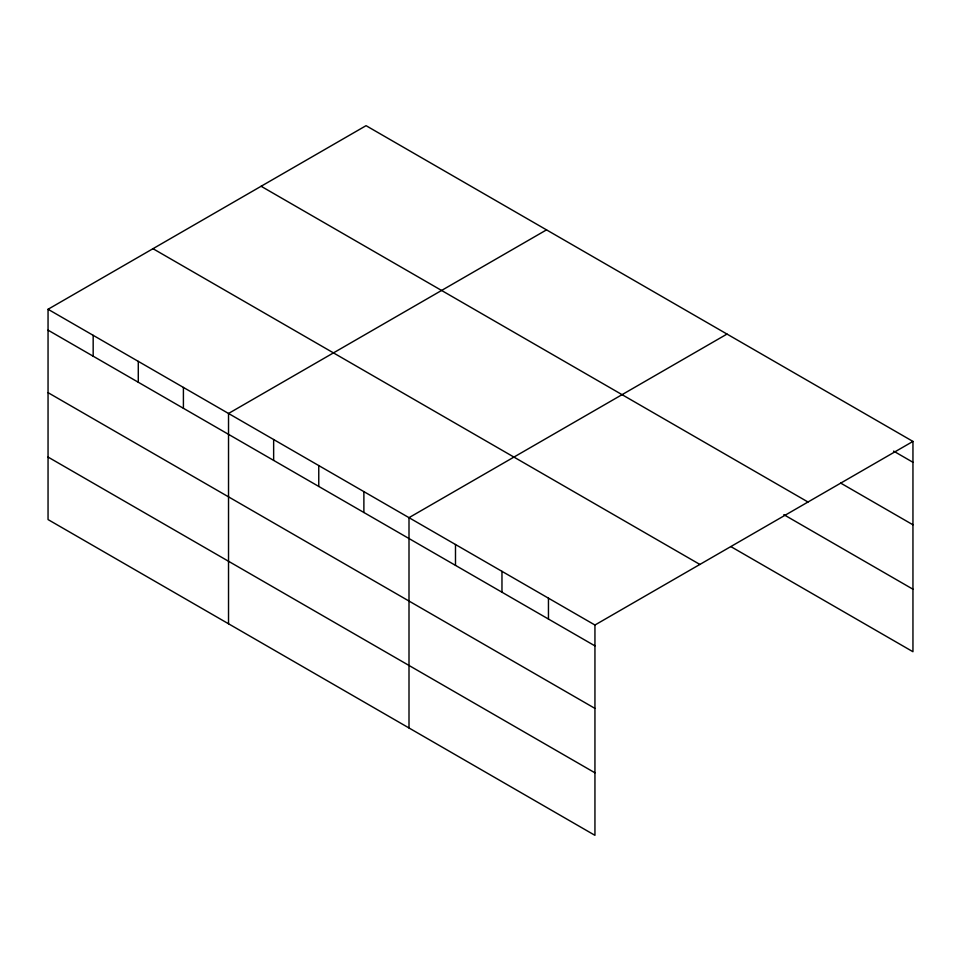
<?xml version="1.0" encoding="UTF-8"?>
<svg xmlns="http://www.w3.org/2000/svg" width="961" height="961" viewBox="0 0 961 961"><rect width="100%" height="100%" fill="white"/><g stroke="black" fill="none" stroke-linecap="round" stroke-linejoin="round"><path stroke-width="1.44" d="M730.877 546.605L912.95 651.726L912.95 441.423L366.057 125.675L48.05 309.274L48.05 519.577L594.943 835.325L594.943 625.022L48.05 309.274M546.533 229.871L228.526 413.47L228.526 623.773M727.009 334.068L409.002 517.667L409.002 727.97M594.943 625.022L912.95 441.423M893.586 451.105L912.95 462.289M840.635 483.059L912.95 524.802M261.116 186.266L808.009 502.014M783.828 514.664L912.95 589.213M152.991 248.695L699.884 564.443M48.05 330.152L594.943 645.888M48.05 392.653L594.943 708.401M48.05 457.064L594.943 772.812M548.455 598.186L548.455 619.052M501.966 571.351L501.966 592.216M455.49 544.515L455.49 565.38M363.883 491.624L363.883 512.489M318.764 465.568L318.764 486.446M273.645 439.525L273.645 460.391M183.407 387.427L183.407 408.293M138.288 361.372L138.288 382.25M93.169 335.329L93.169 356.195"/></g></svg>
